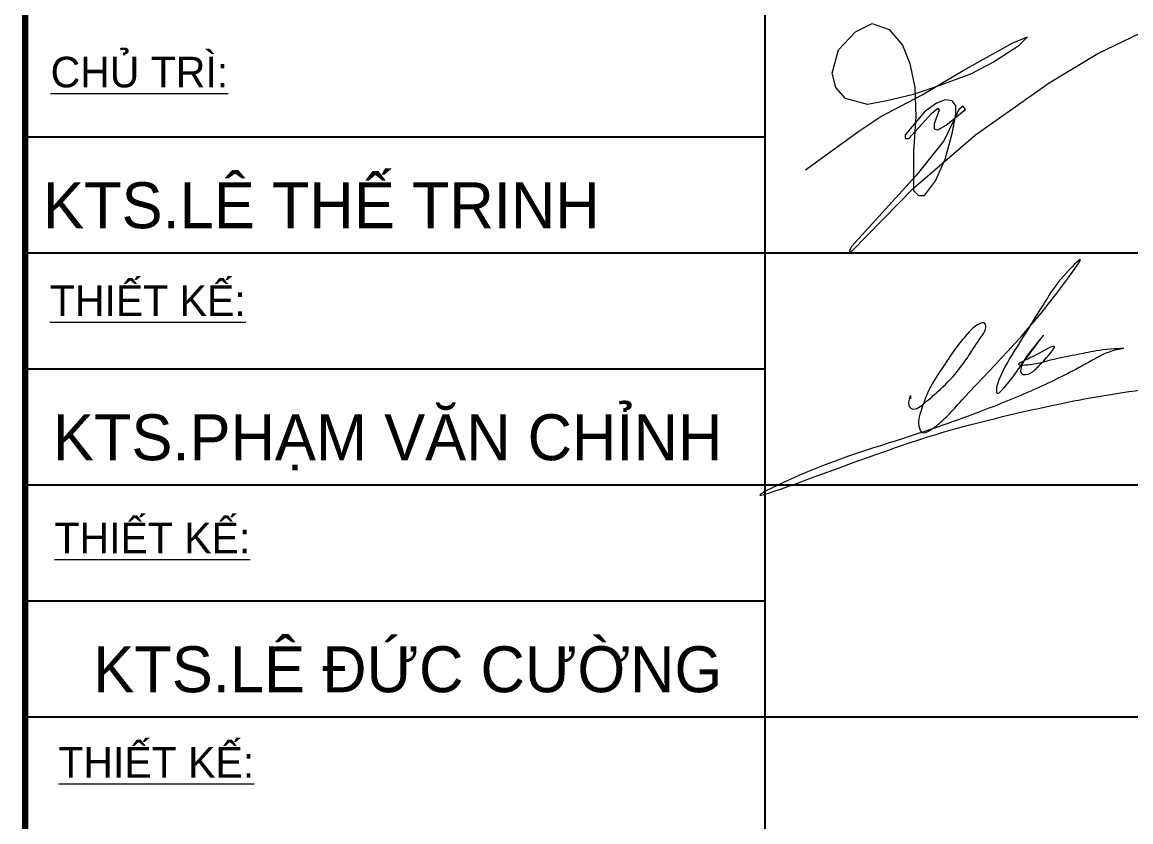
# Model space of a CAD drawing. Header units: inches. Extents: x 274208 to 641690, y -81912 to 129129.
# Drawn here: x 487431 to 489819, y 94525 to 96249 of the extents above; entities that cross this region are included whole.
import ezdxf
from ezdxf.enums import TextEntityAlignment as Align

# ---------------------------------------------------------------- set-up
doc = ezdxf.new("R2010")
doc.units = ezdxf.units.IN
doc.header["$MEASUREMENT"] = 0
for name, color, linetype, lineweight in [('05.Text', 253, 'Continuous', 18), ('11.Khung bo', 32, 'Continuous', 50), ('12.Khung', 36, 'Continuous', 25)]:
    doc.layers.add(name, color=color, linetype=linetype, lineweight=lineweight)
doc.styles.add('VnAvantH', font='')
doc.styles.get('VnAvantH').set_extended_font_data('.VnAvantH')

# ---------------------------------------------------------------- blocks, each defined once
blk = doc.blocks.new('100')
at = {"layer": '05.Text', "color": 1}
blk.add_lwpolyline([(1899574.6, -932513.1), (1899804.3, -932346), (1899898.3, -932283.3), (1900075.9, -932189.3), (1900253.4, -932084.9), (1900467.5, -931964.8), (1900530.1, -931938.7), (1900488.4, -931980.5), (1900383.9, -932048.4), (1900284.7, -932100.6), (1900132.2, -932156.2), (1900034.1, -932189.3), (1899924.4, -932215.5), (1899840.9, -932231.1), (1899746.9, -932205), (1899705.1, -932158), (1899689.5, -932095.4), (1899715.6, -931996.1), (1899788.7, -931917.8), (1899861.8, -931881.3), (1899934.9, -931907.4), (1899992.3, -931975.3), (1900023.6, -932053.6), (1900044.5, -932158), (1900049.8, -932283.3), (1900039.3, -932434.8), (1900039.3, -932539.2), (1900039.3, -932601.8), (1900060.2, -932622.7), (1900086.3, -932622.7), (1900133.3, -932560.1), (1900175.1, -932466.1), (1900206.4, -932356.4), (1900222.1, -932272.9), (1900222.1, -932236.3), (1900206.4, -932215.5), (1900175.1, -932210.2), (1900138.5, -932225.9), (1900086.3, -932262.4), (1900002.8, -932361.7), (1900002.8, -932377.3), (1900018.4, -932377.3), (1900117.6, -932267.7), (1900143.7, -932246.8), (1900150.4, -932255.1), (1900128.1, -932314.7), (1900128.1, -932335.5), (1900143.7, -932340.8), (1900180.3, -932319.9), (1900243, -932267.7), (1900263.8, -932252), (1900253.2, -932237.8), (1900234, -932252.2), (1900219.4, -932287.3), (1900169.8, -932387.8), (1900049.8, -932539.2), (1899773, -932842), (1899762.6, -932862.9), (1899773, -932862.9), (1900039.3, -932591.4), (1900305.6, -932361.7), (1900624.1, -932137.1), (1900833, -932011.8), (1901015.7, -931923)], dxfattribs=at)
blk.add_open_spline([(1900027.3, -933500.2), (1900027.6, -933494.6), (1900028.8, -933474.9), (1900009.5, -933522.2), (1900040.6, -933557.4), (1900095.5, -933510.6), (1900154.5, -933460.7), (1900222.4, -933392.7), (1900279.7, -933311.8), (1900318.3, -933247.6), (1900354.9, -933202.1), (1900345, -933162.7), (1900296.8, -933190.3), (1900265, -933226), (1900220.7, -933279.9), (1900168, -933360.8), (1900108.1, -933445.5), (1900074.5, -933539.1), (1900057.2, -933597.3), (1900065.3, -933629.7), (1900076.7, -933654.1), (1900123.3, -933628.9), (1900175.8, -933586), (1900390.9, -933343.7), (1900537.4, -933217.1), (1900786.5, -932865), (1900665.1, -932986.5), (1900597.7, -933094.3), (1900494.1, -933261.1), (1900413, -933391.2), (1900396.5, -933453.6), (1900395, -933491.8), (1900469.5, -933406.7), (1900492.6, -933365.1), (1900645.3, -933168), (1900542.6, -933294.5), (1900512.5, -933335.6), (1900501.5, -933367), (1900497.8, -933393.3), (1900533.9, -933398.3), (1900569.1, -933369.9), (1900602.9, -933333.7), (1900678.2, -933245.2), (1900566.7, -933314.8), (1900452.9, -933361.9), (1900585.9, -933347.4), (1900655, -933322.7), (1900766, -933305.8), (1900830.4, -933287.4), (1900974.5, -933278.3), (1900874.8, -933295.2), (1900784.6, -933349.7), (1900604.3, -933442.4), (1900350.9, -933549.2), (1899954.7, -933688.6), (1899652.5, -933773.7), (1899240.2, -933977.4), (1899912.6, -933722), (1900221.7, -933623.5), (1900687.7, -933511.3), (1901024.1, -933456.9), (1901267.6, -933436.9), (1901367.9, -933450.9), (1901425.6, -933459)], degree=3, knots=[0, 0, 0, 0, 13.001549, 45.182046, 75.147666, 135.108377, 209.641321, 330.219786, 413.431736, 506.039568, 562.398795, 572.463919, 614.687261, 666.540181, 742.379066, 813.202468, 960.332922, 1047.085289, 1116.051756, 1131.302675, 1149.586427, 1184.79628, 1250.847983, 1377.568732, 2101.569807, 2168.068812, 2267.843813, 2387.363722, 2649.028258, 2817.08725, 2833.831444, 2854.618351, 2901.709158, 3027.903615, 3176.185809, 3269.626432, 3330.368571, 3346.796885, 3372.809813, 3391.190007, 3437.370987, 3499.325704, 3566.136718, 3664.560559, 3739.363206, 3816.79641, 3907.070556, 4014.590981, 4111.202593, 4196.764677, 4225.616608, 4342.07839, 4556.167365, 4806.734713, 5180.847788, 5782.871818, 5867.791252, 6344.624172, 6742.186194, 7236.015034, 7661.393477, 7790.355718, 7964.394921, 7964.394921, 7964.394921, 7964.394921], dxfattribs=at)
at = {"layer": '11.Khung bo', "const_width": 26.7}
blk.add_lwpolyline([(1896212.6, -937871), (1901212.6, -937871), (1901212.6, -930871.1), (1896212.6, -930871.1)], close=True, dxfattribs=at)
at = {"layer": '12.Khung'}
for p, q in [((1899398.9, -930871.1), (1899398.9, -937871)), ((1896212.6, -932371.1), (1899398.9, -932371.1)), ((1896212.6, -932871.1), (1901212.6, -932871.1)), ((1896212.6, -933371.1), (1899398.9, -933371.1)), ((1896212.6, -933871.1), (1901212.6, -933871.1)), ((1896212.6, -934371.1), (1899398.9, -934371.1)), ((1896212.6, -934871.1), (1901212.6, -934871.1))]:
    blk.add_line(p, q, dxfattribs=at)
at = {"layer": '05.Text', "style": 'VnAvantH'}
for s, p in [('%%Uchñ tr×:', (1896321.9, -932157.3)), ('%%UthiÕt kÕ:', (1896318.8, -933142.4)), ('%%UthiÕt kÕ:', (1896338.7, -934165.5)), ('%%UthiÕt kÕ:', (1896355.3, -935132.7))]:
    blk.add_text(s, height=131.999, dxfattribs=at).set_placement(p)
for s, p in [('KTS.lª thÕ trinh', (1898687.2, -932764.4)), ('KTS.PH¹M V¡N CHØNH', (1899215.3, -933764.4)), ('KTS.lª ®øc c\xadêng', (1899215.3, -934764.4))]:
    blk.add_text(s, height=197.998, dxfattribs=at).set_placement(p, align=Align.RIGHT)

msp = doc.modelspace()

# ---------------------------------------------------------------- block references
at = {"layer": '05.Text', "xscale": 0.5, "yscale": 0.5, "zscale": 0.5}
msp.add_blockref('100', (-460668.9, 562186.6), dxfattribs=at)

doc.saveas('drawing.dxf')
